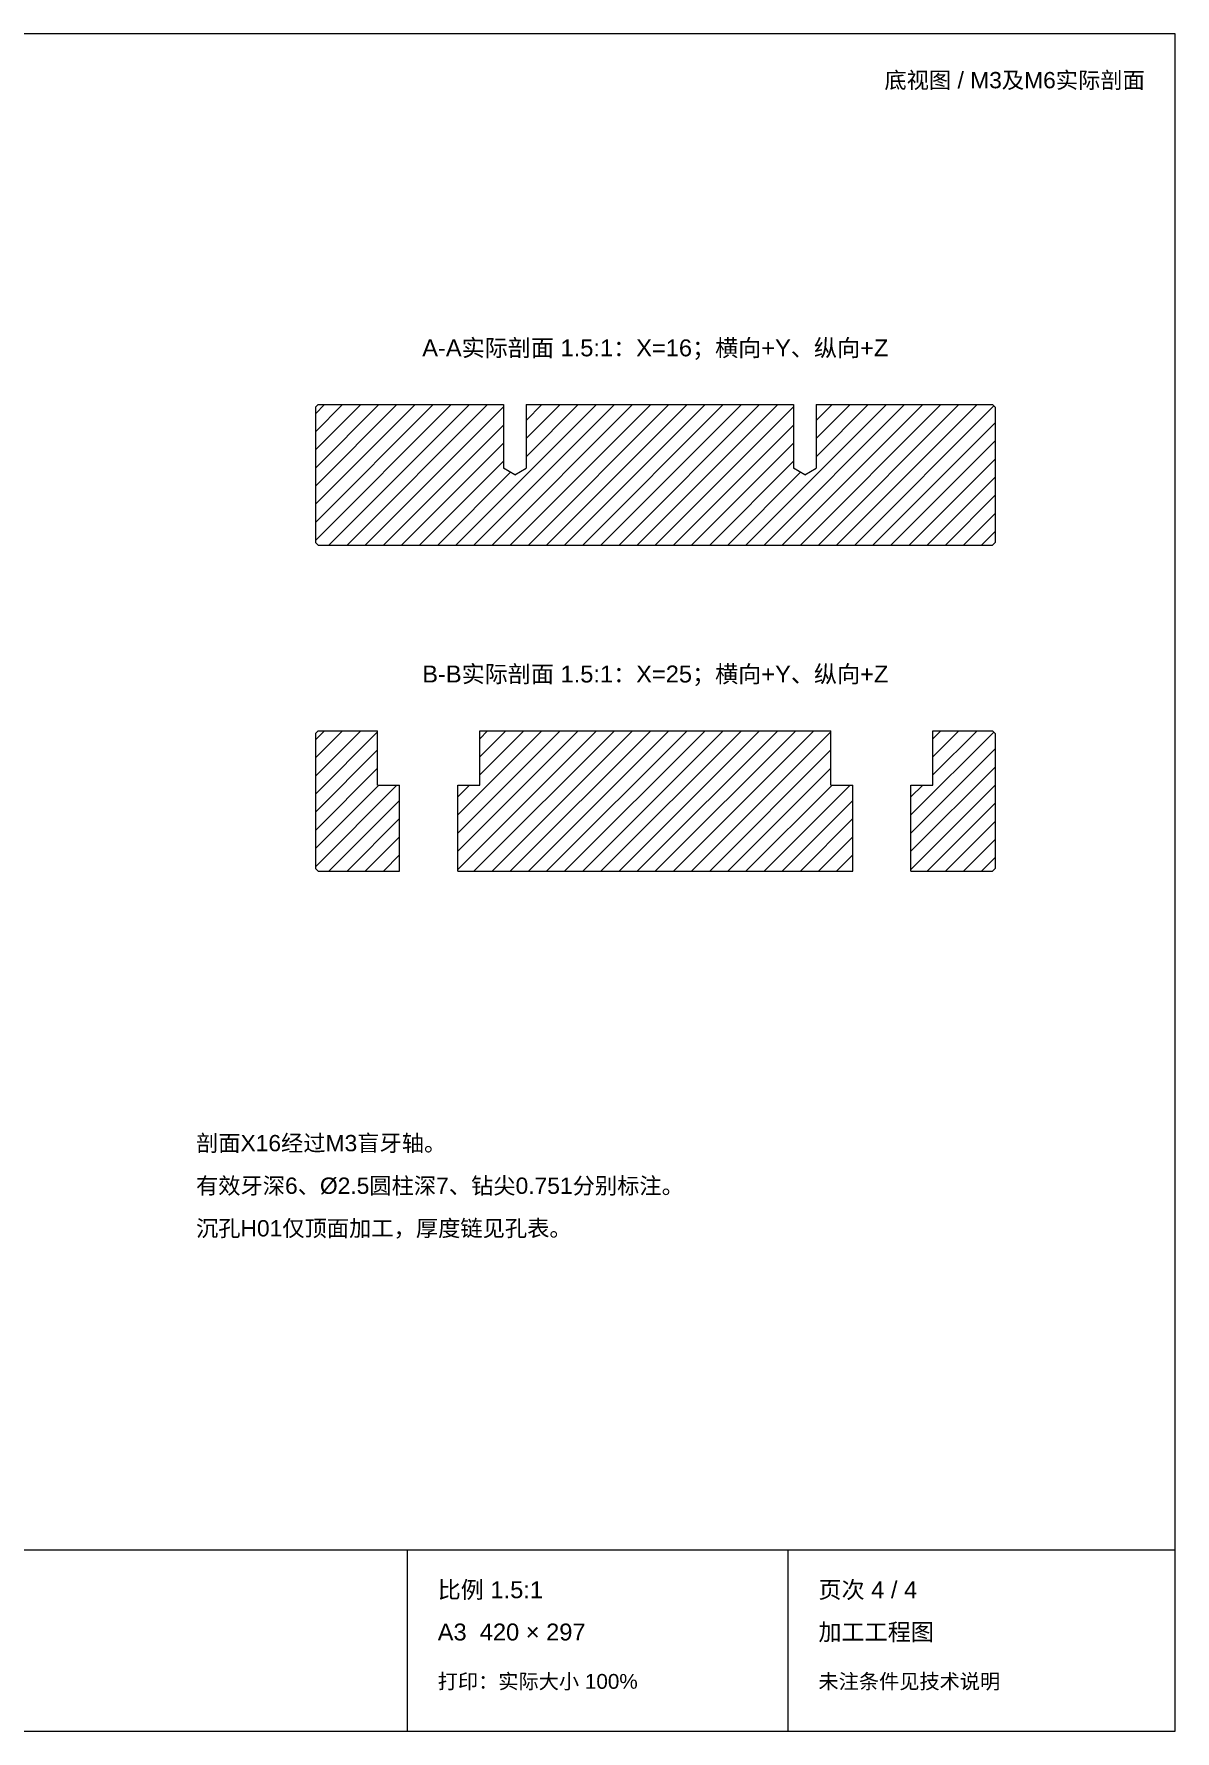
# Paper-space layout '04_孔表及加工说明' of a CAD drawing. Header units: millimetres. Extents: x 8 to 412, y 8 to 289.
# Drawn here: x 223.2 to 412, y 8 to 289 of the extents above; entities that cross this region are included whole.
import ezdxf
from ezdxf.enums import TextEntityAlignment as Align

# ---------------------------------------------------------------- set-up
doc = ezdxf.new("R2010")
doc.units = ezdxf.units.MM
doc.layers.add('ANNOTATIONS', color=7, linetype='CONTINUOUS', lineweight=18)
doc.styles.add('CJK', font='Arial Unicode.ttf')

psp = doc.layouts.new('04_孔表及加工说明')

# ---------------------------------------------------------------- linework, layer by layer
at = {"layer": 'ANNOTATIONS'}
for p, q in [((412, 289), (8, 289)), ((412, 8), (412, 289)), ((269.75, 205.12), (292.25, 227.62)), ((269.75, 208.12), (289.25, 227.62)), ((269.75, 211.12), (286.25, 227.62)), ((269.75, 214.12), (283.25, 227.62)), ((269.75, 217.12), (280.25, 227.62)), ((269.75, 220.12), (277.25, 227.62)), ((269.75, 223.12), (274.25, 227.62)), ((269.75, 226.12), (271.25, 227.62)), ((270.2, 227.62), (269.75, 227.18)), ((270.2, 227.62), (300.88, 227.62)), ((272, 204.38), (295.25, 227.62)), ((275, 204.38), (298.25, 227.62)), ((293, 204.38), (316.25, 227.62)), ((296, 204.38), (319.25, 227.62)), ((299, 204.38), (322.25, 227.62)), ((300.88, 227.62), (300.88, 217.12)), ((302, 204.38), (325.25, 227.62)), ((304.62, 219), (313.25, 227.62)), ((304.62, 222), (310.25, 227.62)), ((304.62, 225), (307.25, 227.62)), ((304.62, 227.62), (348.88, 227.62)), ((304.62, 227.62), (304.62, 217.12)), ((305, 204.38), (328.25, 227.62)), ((308, 204.38), (331.25, 227.62)), ((311, 204.38), (334.25, 227.62)), ((314, 204.38), (337.25, 227.62)), ((317, 204.38), (340.25, 227.62)), ((320, 204.38), (343.25, 227.62)), ((323, 204.38), (346.25, 227.62)), ((341, 204.38), (364.25, 227.62)), ((344, 204.38), (367.25, 227.62)), ((347, 204.38), (370.25, 227.62)), ((348.88, 227.62), (348.88, 217.12)), ((350, 204.38), (373.25, 227.62)), ((352.62, 219), (361.25, 227.62)), ((352.62, 222), (358.25, 227.62)), ((352.62, 225), (355.25, 227.62)), ((352.62, 227.62), (381.8, 227.62)), ((352.62, 227.62), (352.62, 217.12)), ((353, 204.38), (376.25, 227.62)), ((356, 204.38), (379.25, 227.62)), ((381.8, 227.62), (382.25, 227.18)), ((269.75, 227.18), (269.75, 204.82)), ((278, 204.38), (300.88, 227.25)), ((326, 204.38), (348.88, 227.25)), ((359, 204.38), (382.02, 227.4)), ((382.25, 227.18), (382.25, 204.82)), ((281, 204.38), (300.88, 224.25)), ((329, 204.38), (348.88, 224.25)), ((362, 204.38), (382.25, 224.62)), ((284, 204.38), (300.88, 221.25)), ((332, 204.38), (348.88, 221.25)), ((365, 204.38), (382.25, 221.62)), ((287, 204.38), (300.88, 218.25)), ((290, 204.38), (302.05, 216.42)), ((302.75, 216), (300.88, 217.12)), ((302.75, 216), (304.62, 217.12)), ((335, 204.38), (348.88, 218.25)), ((338, 204.38), (350.05, 216.42)), ((350.75, 216), (348.88, 217.12)), ((350.75, 216), (352.62, 217.12)), ((368, 204.38), (382.25, 218.62)), ((371, 204.38), (382.25, 215.62)), ((374, 204.38), (382.25, 212.62)), ((377, 204.38), (382.25, 209.62)), ((380, 204.38), (382.25, 206.62)), ((270.2, 204.38), (269.75, 204.82)), ((270.2, 204.38), (381.8, 204.38)), ((381.8, 204.38), (382.25, 204.82)), ((269.75, 166.12), (277.25, 173.62)), ((269.75, 169.12), (274.25, 173.62)), ((269.75, 172.12), (271.25, 173.62)), ((270.2, 173.62), (269.75, 173.18)), ((269.75, 163.12), (280.06, 173.44)), ((269.75, 173.18), (269.75, 150.82)), ((270.2, 173.62), (280.06, 173.62)), ((280.06, 164.62), (280.06, 173.62)), ((293.3, 150.68), (316.25, 173.62)), ((293.3, 153.68), (313.25, 173.62)), ((293.3, 156.68), (310.25, 173.62)), ((293.3, 159.68), (307.25, 173.62)), ((296, 150.38), (319.25, 173.62)), ((296.94, 166.31), (304.25, 173.62)), ((296.94, 169.31), (301.25, 173.62)), ((296.94, 172.31), (298.25, 173.62)), ((296.94, 173.62), (355.06, 173.62)), ((296.94, 164.62), (296.94, 173.62)), ((299, 150.38), (322.25, 173.62)), ((302, 150.38), (325.25, 173.62)), ((305, 150.38), (328.25, 173.62)), ((308, 150.38), (331.25, 173.62)), ((311, 150.38), (334.25, 173.62)), ((314, 150.38), (337.25, 173.62)), ((317, 150.38), (340.25, 173.62)), ((320, 150.38), (343.25, 173.62)), ((323, 150.38), (346.25, 173.62)), ((326, 150.38), (349.25, 173.62)), ((329, 150.38), (352.25, 173.62)), ((332, 150.38), (355.06, 173.44)), ((355.06, 164.62), (355.06, 173.62)), ((368.3, 159.68), (382.02, 173.4)), ((371.94, 166.31), (379.25, 173.62)), ((371.94, 169.31), (376.25, 173.62)), ((371.94, 172.31), (373.25, 173.62)), ((371.94, 173.62), (381.8, 173.62)), ((371.94, 164.62), (371.94, 173.62)), ((381.8, 173.62), (382.25, 173.18)), ((382.25, 173.18), (382.25, 150.82)), ((269.75, 160.12), (280.06, 170.44)), ((335, 150.38), (355.06, 170.44)), ((368.3, 156.68), (382.25, 170.62)), ((269.75, 157.12), (280.06, 167.44)), ((338, 150.38), (355.06, 167.44)), ((368.3, 153.68), (382.25, 167.62)), ((269.75, 151.12), (283.25, 164.62)), ((269.75, 154.12), (280.25, 164.62)), ((280.06, 164.62), (283.7, 164.62)), ((283.7, 150.38), (283.7, 164.62)), ((293.3, 162.68), (295.25, 164.62)), ((293.3, 150.38), (293.3, 164.62)), ((293.3, 164.62), (296.94, 164.62)), ((341, 150.38), (355.25, 164.62)), ((344, 150.38), (358.25, 164.62)), ((355.06, 164.62), (358.7, 164.62)), ((358.7, 150.38), (358.7, 164.62)), ((368.3, 150.68), (382.25, 164.62)), ((368.3, 162.68), (370.25, 164.62)), ((368.3, 150.38), (368.3, 164.62)), ((368.3, 164.62), (371.94, 164.62)), ((272, 150.38), (283.7, 162.07)), ((347, 150.38), (358.7, 162.07)), ((371, 150.38), (382.25, 161.62)), ((275, 150.38), (283.7, 159.07)), ((350, 150.38), (358.7, 159.07)), ((374, 150.38), (382.25, 158.62)), ((278, 150.38), (283.7, 156.07)), ((353, 150.38), (358.7, 156.07)), ((377, 150.38), (382.25, 155.62)), ((281, 150.38), (283.7, 153.07)), ((356, 150.38), (358.7, 153.07)), ((380, 150.38), (382.25, 152.62)), ((270.2, 150.38), (269.75, 150.82)), ((270.2, 150.38), (283.7, 150.38)), ((293.3, 150.38), (358.7, 150.38)), ((368.3, 150.38), (381.8, 150.38)), ((381.8, 150.38), (382.25, 150.82)), ((8, 38), (412, 38)), ((285, 8), (285, 38)), ((348, 8), (348, 38)), ((8, 8), (412, 8))]:
    psp.add_line(p, q, dxfattribs=at)

# ---------------------------------------------------------------- texts
at = {"layer": 'ANNOTATIONS', "style": 'CJK'}
psp.add_text('底视图 / M3及M6实际剖面', height=2.7, dxfattribs=at).set_placement((407, 280), align=Align.RIGHT)
for s, p in [('A-A实际剖面 1.5:1：X=16；横向+Y、纵向+Z', (326, 235.62)), ('B-B实际剖面 1.5:1：X=25；横向+Y、纵向+Z', (326, 181.62))]:
    psp.add_text(s, height=2.8, dxfattribs=at).set_placement(p, align=Align.CENTER)
for s, height, p in [('剖面X16经过M3盲牙轴。', 2.7, (250, 104)), ('有效牙深6、Ø2.5圆柱深7、钻尖0.751分别标注。', 2.7, (250, 96.95)), ('沉孔H01仅顶面加工，厚度链见孔表。', 2.7, (250, 89.9)), ('比例 1.5:1', 2.8, (290, 30)), ('页次 4 / 4', 2.8, (353, 30)), ('A3  420 × 297', 2.8, (290, 23)), ('加工工程图', 2.8, (353, 23)), ('打印：实际大小 100%', 2.45, (290, 15)), ('未注条件见技术说明', 2.45, (353, 15))]:
    psp.add_text(s, height=height, dxfattribs=at).set_placement(p)

doc.saveas('drawing.dxf')
